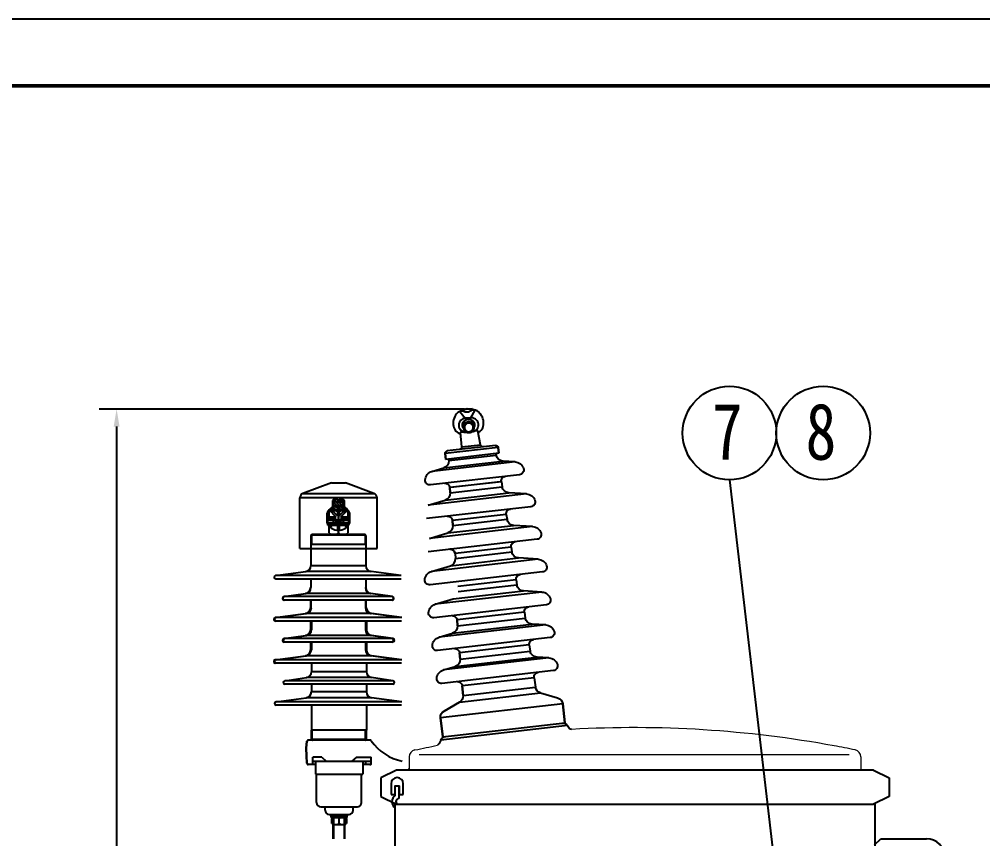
# Model space of a CAD drawing. Header units: millimetres. Extents: x 14764 to 276930, y -11609 to 135619.
# Drawn here: x 270279 to 271103, y 132683 to 133384 of the extents above; entities that cross this region are included whole.
import ezdxf

# ---------------------------------------------------------------- set-up
doc = ezdxf.new("R2010")
doc.units = ezdxf.units.MM
doc.header["$LTSCALE"] = 23.1
doc.header["$PDMODE"] = 3
doc.header["$PDSIZE"] = 1
doc.layers.get('0').update_dxf_attribs({"linetype": 'CONTINUOUS'})
doc.layers.get('Defpoints').update_dxf_attribs({"linetype": 'CONTINUOUS'})
doc.layers.add('PL', color=5, linetype='CONTINUOUS')
doc.layers.add('标注、文本', color=3, linetype='CONTINUOUS', lineweight=25)
doc.layers.add('粗实线', color=7, linetype='CONTINUOUS', lineweight=50)
doc.styles.add('DFT', font='simplex.shx', dxfattribs={"width": 0.67, "bigfont": 'dft.shx'})
doc.styles.get("Standard").update_dxf_attribs({"font": 'txt', "width": 0.8})
doc.dimstyles.new('INTE$0', dxfattribs={"dimscale": 5, "dimtxt": 4, "dimasz": 3, "dimexe": 3, "dimexo": 0, "dimgap": 1, "dimtad": 1, "dimdec": 3, "dimdsep": 46, "dimtxsty": 'DFT', "dimcen": 0, "dimclrd": 3, "dimclre": 3, "dimclrt": 6, "dimadec": 0, "dimazin": 0, "dimtfac": 1, "dimtdec": 3, "dimtix": 1, "dimtmove": 1, "dimatfit": 0, "dimfxl": 0, "dimtolj": 1, "dimtzin": 0, "dimarcsym": 0})

# ---------------------------------------------------------------- blocks, each defined once
blk = doc.blocks.new('*D252')
at = {"color": 3, "lineweight": -2, "transparency": 16777216}
for p, q in [((270659.5, 133050.32), (270347.11, 133050.32)), ((270362.11, 133035.32), (270362.11, 132027.74)), ((270600.26, 132012.74), (270347.11, 132012.74))]:
    blk.add_line(p, q, dxfattribs=at)
at = {"color": 3, "transparency": 16777216}
for points in [[(270359.61, 133035.32), (270364.61, 133035.32), (270362.11, 133050.32)], [(270359.61, 132027.74), (270364.61, 132027.74), (270362.11, 132012.74)]]:
    blk.add_solid(points, dxfattribs=at)
at = {"layer": 'Defpoints', "color": 0, "transparency": 16777216}
for p in [(270659.5, 133050.32), (270362.11, 132012.74), (270600.26, 132012.74)]:
    blk.add_point(p, dxfattribs=at)
at = {"color": 6, "transparency": 16777216, "insert": (270332.11, 132531.53), "char_height": 40, "attachment_point": 5, "rotation": 90, "style": 'DFT'}
blk.add_mtext('\\A1;1280', dxfattribs=at)

msp = doc.modelspace()

# ---------------------------------------------------------------- hatches: boundary and pattern name
at = {"ltscale": 0.5}
h = msp.add_hatch(dxfattribs=at)
h.set_pattern_fill('ANSI31', color=0, scale=0.5, style=0)
h.set_pattern_definition([(135, (206809.0992, 142082.202), (1.122532015, 1.122532015), [])])
edge = h.paths.add_edge_path()
edge.add_line((270555.9435, 132972.9043), (270556.7435, 132972.1043))
edge.add_line((270556.7435, 132972.1043), (270556.7435, 132963.8243))
edge.add_spline(control_points=[(270556.7435, 132963.8243), (270556.4743, 132963.6426), (270556.205, 132963.4609), (270555.9435, 132963.3473)], knot_values=[0, 0, 0, 0, 0.80577073, 0.80577073, 0.80577073, 0.80577073], degree=3, periodic=0)
edge.add_line((270555.9435, 132963.3473), (270555.9435, 132972.9043))
edge = h.paths.add_edge_path()
edge.add_line((270547.5435, 132972.9043), (270547.7435, 132973.1043))
edge.add_line((270547.7435, 132973.1043), (270549.2435, 132973.1043))
edge.add_line((270549.2435, 132973.1043), (270549.2435, 132970.6043))
edge.add_line((270549.2435, 132970.6043), (270554.2435, 132970.6043))
edge.add_line((270554.2435, 132970.6043), (270554.2435, 132973.1043))
edge.add_line((270554.2435, 132973.1043), (270555.7435, 132973.1043))
edge.add_line((270555.7435, 132973.1043), (270555.9435, 132972.9043))
edge.add_line((270555.9435, 132972.9043), (270555.9435, 132963.3473))
edge.add_spline(control_points=[(270555.9435, 132963.3473), (270555.6429, 132963.2167), (270555.0042, 132963.1274), (270554.1337, 132964.5095), (270553.5266, 132963.3753), (270553.1376, 132963.1211), (270553.1066, 132963.1032)], knot_values=[0.80577073, 0.80577073, 0.80577073, 0.80577073, 1.7319355, 2.84261248, 4.13342635, 4.24435995, 4.24435995, 4.24435995, 4.24435995], degree=3, periodic=0)
edge.add_line((270553.1066, 132963.1032), (270552.0964, 132963.1032))
edge.add_spline(control_points=[(270552.0964, 132963.1032), (270551.3651, 132963.3764), (270549.8284, 132964.6064), (270548.3231, 132962.9013), (270547.6309, 132963.4439), (270547.5435, 132963.5069)], knot_values=[5.35345922, 5.35345922, 5.35345922, 5.35345922, 7.61653516, 9.67877515, 9.97904513, 9.97904513, 9.97904513, 9.97904513], degree=3, periodic=0)
edge.add_spline(control_points=[(270546.7435, 132963.3949), (270546.9002, 132963.5285), (270547.1676, 132963.7565), (270547.4328, 132963.5868), (270547.5435, 132963.5069)], knot_values=[9.97904513, 9.97904513, 9.97904513, 9.97904513, 10.51765451, 10.89809679, 10.89809679, 10.89809679, 10.89809679], degree=3, periodic=0)
edge.add_line((270547.5435, 132963.5069), (270547.5435, 132972.9043))
edge = h.paths.add_edge_path()
edge.add_line((270546.7435, 132972.1043), (270547.5435, 132972.9043))
edge.add_line((270547.5435, 132972.9043), (270547.5435, 132963.5069))
edge.add_spline(control_points=[(270547.5435, 132963.5069), (270547.4328, 132963.5868), (270547.1676, 132963.7565), (270546.9002, 132963.5285), (270546.7435, 132963.3949)], knot_values=[9.97904513, 9.97904513, 9.97904513, 9.97904513, 10.35948741, 10.89809679, 10.89809679, 10.89809679, 10.89809679], degree=3, periodic=0)
edge.add_line((270546.7435, 132963.3949), (270546.7435, 132972.1043))

# ---------------------------------------------------------------- linework, layer by layer
at = {"color": 0, "ltscale": 0.5}
for p, q in [((270545.7435, 132987.1043), (270521.3542, 132978.0713)), ((270545.7435, 132987.1043), (270557.7435, 132987.1043)), ((270582.1328, 132978.0713), (270557.7435, 132987.1043)), ((270521.3542, 132978.0713), (270582.1328, 132978.0713)), ((270518.7435, 132931.1043), (270518.7435, 132974.3203)), ((270584.7435, 132974.3203), (270518.7435, 132974.3203)), ((270547.7435, 132973.1043), (270546.7435, 132972.1043)), ((270546.7435, 132972.1043), (270546.7435, 132963.1032)), ((270547.5435, 132972.9043), (270547.5435, 132963.1032)), ((270551.2435, 132973.1043), (270547.7435, 132973.1043)), ((270549.2435, 132970.6043), (270549.2435, 132973.1043)), ((270554.2435, 132970.6043), (270549.2435, 132970.6043)), ((270550.9506, 132972.7372), (270550.9506, 132970.9715)), ((270550.9935, 132967.5567), (270550.9935, 132958.8942)), ((270551.2435, 132973.1043), (270551.2435, 132970.6043)), ((270552.2435, 132970.6043), (270552.2435, 132973.1043)), ((270555.7435, 132973.1043), (270552.2435, 132973.1043)), ((270552.4935, 132967.5567), (270552.4935, 132958.8942)), ((270552.5364, 132970.9327), (270552.5364, 132972.776)), ((270554.2435, 132970.6043), (270554.2435, 132973.1043)), ((270555.7435, 132973.1043), (270556.7435, 132972.1043)), ((270555.9435, 132972.9043), (270555.9435, 132963.1032)), ((270556.7435, 132972.1043), (270556.7435, 132963.1032)), ((270584.7435, 132931.1043), (270584.7435, 132974.3203)), ((270543.5168, 132961.8908), (270543.5168, 132956.3162)), ((270549.9328, 132957.8335), (270543.8075, 132963.9589)), ((270550.9935, 132958.8942), (270544.8682, 132965.0195)), ((270557.6656, 132963.1032), (270545.8214, 132963.1032)), ((270551.7435, 132956.3162), (270551.7435, 132961.8908)), ((270551.7435, 132960.6186), (270551.7435, 132948.9245)), ((270558.6188, 132965.0195), (270552.4935, 132958.8942)), ((270559.6795, 132963.9589), (270553.5542, 132957.8335)), ((270559.9702, 132956.3162), (270559.9702, 132961.8908)), ((270549.9328, 132957.8335), (270542.2435, 132957.8335)), ((270549.9328, 132956.3335), (270542.2435, 132956.3335)), ((270542.7441, 132951.1038), (270542.7441, 132955.1038)), ((270542.7441, 132955.1038), (270560.7429, 132955.1038)), ((270542.7441, 132953.1038), (270560.7429, 132953.1038)), ((270542.7441, 132952.1038), (270560.7429, 132952.1038)), ((270542.7441, 132951.1038), (270560.7429, 132951.1038)), ((270549.9328, 132956.3335), (270543.8075, 132950.2082)), ((270550.9935, 132955.2729), (270544.8682, 132949.1475)), ((270549.4748, 132953.1038), (270551.1327, 132955.1038)), ((270550.9935, 132955.2729), (270550.9935, 132946.6103)), ((270551.2004, 132953.1038), (270552.8583, 132955.1038)), ((270558.6188, 132949.1475), (270552.4935, 132955.2729)), ((270552.4935, 132955.2729), (270552.4935, 132946.6103)), ((270561.2435, 132957.8335), (270553.5542, 132957.8335)), ((270561.2435, 132956.3335), (270553.5542, 132956.3335)), ((270559.6795, 132950.2082), (270553.5542, 132956.3335)), ((270560.7429, 132951.1038), (270560.7429, 132955.1038)), ((270574.0435, 132943.1043), (270529.4435, 132943.1043)), ((270574.0435, 132942.5043), (270529.4435, 132942.5043)), ((270543.5168, 132949.8913), (270543.5168, 132944.3168)), ((270551.7435, 132944.3168), (270551.7435, 132949.8913)), ((270559.9702, 132944.3168), (270559.9702, 132949.8913)), ((270528.2435, 132941.9043), (270528.2435, 132934.5043)), ((270528.2435, 132934.5043), (270528.2435, 132931.1043)), ((270528.8435, 132934.5043), (270528.2435, 132934.5043)), ((270528.8435, 132941.9043), (270528.8435, 132934.5043)), ((270574.6435, 132934.5043), (270528.8435, 132934.5043)), ((270574.6435, 132941.9043), (270574.6435, 132934.5043)), ((270575.2435, 132934.5043), (270574.6435, 132934.5043)), ((270575.2435, 132941.9043), (270575.2435, 132934.5043)), ((270575.2435, 132934.5043), (270575.2435, 132931.1043)), ((270518.7435, 132931.1043), (270584.7435, 132931.1043)), ((270528.2435, 132931.1043), (270528.2435, 132916.2642)), ((270575.2435, 132931.1043), (270575.2435, 132916.2944)), ((270498.0449, 132907.8844), (270523.9054, 132911.3384)), ((270579.5816, 132911.3384), (270523.9054, 132911.3384)), ((270575.2436, 132916.2642), (270528.2435, 132916.2642)), ((270605.4421, 132907.8844), (270579.5816, 132911.3384)), ((270605.4421, 132907.8844), (270498.0449, 132907.8844)), ((270605.322, 132904.8997), (270498.165, 132904.8997)), ((270528.2435, 132904.8997), (270528.2435, 132897.5515)), ((270575.2435, 132904.8997), (270575.2435, 132897.5515)), ((270505.1568, 132889.8862), (270523.6045, 132892.605)), ((270505.1568, 132889.8862), (270523.6045, 132892.605)), ((270597.5942, 132889.8862), (270505.1568, 132889.8862)), ((270597.5942, 132889.8862), (270505.1568, 132889.8862)), ((270597.454, 132886.9043), (270505.297, 132886.9043)), ((270597.454, 132886.9043), (270505.297, 132886.9043)), ((270505.5248, 132889.8862), (270523.9725, 132892.605)), ((270597.9622, 132889.8862), (270505.5248, 132889.8862)), ((270597.822, 132886.9043), (270505.665, 132886.9043)), ((270579.1465, 132892.605), (270523.6045, 132892.605)), ((270579.1465, 132892.605), (270523.6045, 132892.605)), ((270579.5145, 132892.605), (270523.9725, 132892.605)), ((270527.8755, 132886.9043), (270527.8755, 132880.2642)), ((270527.8755, 132886.9043), (270527.8755, 132880.2642)), ((270527.8755, 132886.9043), (270527.8755, 132880.2642)), ((270527.8755, 132886.9043), (270527.8755, 132880.2642)), ((270528.2435, 132886.9043), (270528.2435, 132880.2642)), ((270574.8755, 132886.9043), (270574.8755, 132880.2642)), ((270574.8755, 132886.9043), (270574.8755, 132880.2642)), ((270574.8755, 132886.9043), (270574.8755, 132880.2642)), ((270574.8755, 132886.9043), (270574.8755, 132880.2642)), ((270575.2435, 132886.9043), (270575.2435, 132880.2642)), ((270597.5942, 132889.8862), (270579.1465, 132892.605)), ((270597.5942, 132889.8862), (270579.1465, 132892.605)), ((270597.9622, 132889.8862), (270579.5145, 132892.605)), ((270497.6769, 132871.8844), (270523.5374, 132875.3384)), ((270605.0741, 132871.8844), (270497.6769, 132871.8844)), ((270604.954, 132868.8997), (270497.797, 132868.8997)), ((270498.0449, 132871.8844), (270523.9054, 132875.3384)), ((270605.4421, 132871.8844), (270498.0449, 132871.8844)), ((270605.322, 132868.8997), (270498.165, 132868.8997)), ((270498.4129, 132871.8844), (270524.2734, 132875.3384)), ((270605.8101, 132871.8844), (270498.4129, 132871.8844)), ((270605.69, 132868.8997), (270498.533, 132868.8997)), ((270579.2136, 132875.3384), (270523.5374, 132875.3384)), ((270579.5816, 132875.3384), (270523.9054, 132875.3384)), ((270579.9496, 132875.3384), (270524.2734, 132875.3384)), ((270527.8755, 132868.8997), (270527.8755, 132861.5515)), ((270528.6115, 132868.8997), (270528.6115, 132861.5515)), ((270574.8755, 132868.8997), (270574.8755, 132861.5515)), ((270575.6115, 132868.8997), (270575.6115, 132861.5515)), ((270605.0741, 132871.8844), (270579.2136, 132875.3384)), ((270605.4421, 132871.8844), (270579.5816, 132875.3384)), ((270605.8101, 132871.8844), (270579.9496, 132875.3384)), ((270505.1568, 132853.8862), (270523.6045, 132856.605)), ((270597.5942, 132853.8862), (270505.1568, 132853.8862)), ((270505.8928, 132853.8862), (270524.3405, 132856.605)), ((270598.3302, 132853.8862), (270505.8928, 132853.8862)), ((270579.1465, 132856.605), (270523.6045, 132856.605)), ((270579.8825, 132856.605), (270524.3405, 132856.605)), ((270597.5942, 132853.8862), (270579.1465, 132856.605)), ((270598.3302, 132853.8862), (270579.8825, 132856.605)), ((270597.454, 132850.9043), (270505.297, 132850.9043)), ((270598.19, 132850.9043), (270506.033, 132850.9043)), ((270527.8755, 132850.9043), (270527.8755, 132844.2642)), ((270527.8755, 132850.9043), (270527.8755, 132844.2642)), ((270528.6115, 132850.9043), (270528.6115, 132844.2642)), ((270528.6115, 132850.9043), (270528.6115, 132844.2642)), ((270574.8755, 132850.9043), (270574.8755, 132844.2642)), ((270574.8755, 132850.9043), (270574.8755, 132844.2642)), ((270575.6115, 132850.9043), (270575.6115, 132844.2642)), ((270575.6115, 132850.9043), (270575.6115, 132844.2642)), ((270497.6769, 132835.8844), (270523.5374, 132839.3384)), ((270605.0741, 132835.8844), (270497.6769, 132835.8844)), ((270498.4129, 132835.8844), (270524.2734, 132839.3384)), ((270605.8101, 132835.8844), (270498.4129, 132835.8844)), ((270579.2136, 132839.3384), (270523.5374, 132839.3384)), ((270579.9496, 132839.3384), (270524.2734, 132839.3384)), ((270605.0741, 132835.8844), (270579.2136, 132839.3384)), ((270605.8101, 132835.8844), (270579.9496, 132839.3384)), ((270604.954, 132832.8997), (270497.797, 132832.8997)), ((270605.69, 132832.8997), (270498.533, 132832.8997)), ((270528.6115, 132832.8997), (270528.6115, 132825.5515)), ((270575.6115, 132832.8997), (270575.6115, 132825.5515)), ((270505.8928, 132817.8862), (270524.3405, 132820.605)), ((270579.8825, 132820.605), (270524.3405, 132820.605)), ((270575.6115, 132825.5515), (270528.6115, 132825.5515)), ((270598.3302, 132817.8862), (270579.8825, 132820.605)), ((270598.3302, 132817.8862), (270505.8928, 132817.8862)), ((270598.19, 132814.9043), (270506.033, 132814.9043)), ((270528.6115, 132814.9043), (270528.6115, 132808.2642)), ((270528.6115, 132814.9043), (270528.6115, 132808.2642)), ((270575.6115, 132814.9043), (270575.6115, 132808.2642)), ((270575.6115, 132814.9043), (270575.6115, 132808.2642)), ((270498.4129, 132799.8844), (270524.2734, 132803.3384)), ((270579.9496, 132803.3384), (270524.2734, 132803.3384)), ((270575.6115, 132808.2642), (270528.6115, 132808.2642)), ((270605.8101, 132799.8844), (270579.9496, 132803.3384)), ((270605.8101, 132799.8844), (270498.4129, 132799.8844)), ((270605.69, 132796.8997), (270498.533, 132796.8997)), ((270528.6115, 132796.8997), (270528.6115, 132775.7062)), ((270575.6115, 132796.8997), (270575.6115, 132775.7062)), ((270529.2115, 132775.7062), (270528.6115, 132775.7062)), ((270528.6115, 132768.3062), (270528.6115, 132775.7062)), ((270529.2115, 132775.7062), (270528.6115, 132775.7062)), ((270528.6115, 132768.3062), (270528.6115, 132775.7062)), ((270529.4053, 132775.7062), (270528.8053, 132775.7062)), ((270528.8053, 132768.3062), (270528.8053, 132775.7062)), ((270529.2115, 132768.3062), (270529.2115, 132775.7062)), ((270575.0115, 132775.7062), (270529.2115, 132775.7062)), ((270529.2115, 132768.3062), (270529.2115, 132775.7062)), ((270575.0115, 132775.7062), (270529.2115, 132775.7062)), ((270529.4053, 132768.3062), (270529.4053, 132775.7062)), ((270575.2053, 132775.7062), (270529.4053, 132775.7062)), ((270575.6115, 132775.7062), (270575.0115, 132775.7062)), ((270575.0115, 132768.3062), (270575.0115, 132775.7062)), ((270575.6115, 132775.7062), (270575.0115, 132775.7062)), ((270575.0115, 132768.3062), (270575.0115, 132775.7062)), ((270575.8053, 132775.7062), (270575.2053, 132775.7062)), ((270575.2053, 132768.3062), (270575.2053, 132775.7062)), ((270575.6115, 132768.3062), (270575.6115, 132775.7062)), ((270575.6115, 132768.3062), (270575.6115, 132775.7062)), ((270575.8053, 132768.3062), (270575.8053, 132775.7062)), ((270524.1115, 132760.1062), (270524.8416, 132766.225)), ((270524.3053, 132760.1062), (270525.0354, 132766.225)), ((270578.7762, 132767.1062), (270525.8345, 132767.1062)), ((270578.97, 132767.1062), (270526.0283, 132767.1062)), ((270574.4115, 132767.7062), (270529.8115, 132767.7062)), ((270574.4115, 132767.1062), (270529.8115, 132767.1062)), ((270574.4115, 132767.1062), (270529.8115, 132767.1062)), ((270574.6053, 132767.7062), (270530.0053, 132767.7062)), ((270574.6053, 132767.1062), (270530.0053, 132767.1062)), ((270574.6053, 132767.1062), (270530.0053, 132767.1062)), ((270546.8615, 132767.7062), (270546.8615, 132767.1062)), ((270547.0553, 132767.7062), (270547.0553, 132767.1062)), ((270557.3615, 132767.1062), (270557.3615, 132767.7062)), ((270557.5553, 132767.1062), (270557.5553, 132767.7062)), ((270524.8524, 132747.2698), (270524.1115, 132760.1062)), ((270525.0035, 132747.0529), (270524.3053, 132760.1062)), ((270532.0553, 132746.1062), (270526.002, 132746.1062)), ((270537.5553, 132752.6062), (270529.8053, 132752.6062)), ((270529.8053, 132746.1062), (270529.8053, 132752.6062)), ((270529.8053, 132749.1062), (270579.6072, 132749.1062)), ((270532.0553, 132749.1062), (270532.0553, 132738.1062)), ((270537.5553, 132752.6062), (270541.3053, 132749.1062)), ((270567.0553, 132752.6062), (270563.3053, 132749.1062)), ((270567.0553, 132752.6062), (270579.6072, 132752.6062)), ((270572.5553, 132749.1062), (270572.5553, 132738.1062)), ((270579.6072, 132746.1062), (270572.5553, 132746.1062)), ((270574.8053, 132749.1062), (270574.8053, 132746.1062)), ((270579.6072, 132746.1062), (270579.6072, 132752.6062)), ((270532.0553, 132738.1062), (270572.5553, 132738.1062)), ((270533.0553, 132713.6062), (270533.0553, 132738.1062)), ((270571.5553, 132713.6062), (270571.5553, 132738.1062)), ((270601.2534, 132741.3815), (270587.8884, 132734.699)), ((271009.1087, 132741.3815), (270601.2534, 132741.3815)), ((271009.1087, 132741.3815), (271022.4737, 132734.699)), ((270587.8884, 132734.699), (270587.8884, 132718.8572)), ((270596.803, 132729.8438), (270596.803, 132720.5126)), ((270600.259, 132719.6698), (270600.259, 132728.151)), ((270600.259, 132720.5126), (270600.259, 132728.1158)), ((270600.259, 132728.1158), (270603.715, 132728.1158)), ((270600.259, 132728.1158), (270603.715, 132728.1158)), ((270603.715, 132717.2463), (270603.715, 132728.151)), ((270603.715, 132728.1158), (270603.715, 132720.5126)), ((270607.171, 132720.5126), (270607.171, 132729.8438)), ((271022.4737, 132734.699), (271022.4737, 132718.8572)), ((270596.803, 132720.5126), (270600.259, 132720.5126)), ((270603.715, 132720.5126), (270607.171, 132720.5126)), ((270587.8884, 132718.8572), (270601.2534, 132712.1747)), ((270601.2534, 132712.1747), (271009.1087, 132712.1747)), ((271022.4737, 132718.8572), (271009.1087, 132712.1747)), ((270536.5553, 132710.1062), (270568.0553, 132710.1062)), ((270540.3053, 132707.1062), (270540.3053, 132710.1062)), ((270543.8053, 132703.6062), (270560.8053, 132703.6062)), ((270544.7053, 132702.8462), (270544.7053, 132703.6062)), ((270544.7053, 132703.6062), (270559.9053, 132703.6062)), ((270547.3053, 132682.7416), (270547.3053, 132703.6062)), ((270547.8053, 132682.7416), (270547.8053, 132703.6062)), ((270556.8053, 132682.7416), (270556.8053, 132703.6062)), ((270557.3053, 132682.7416), (270557.3053, 132703.6062)), ((270559.9053, 132702.8462), (270559.9053, 132703.6062)), ((270564.3053, 132707.1062), (270564.3053, 132710.1062)), ((270544.7053, 132702.8462), (270559.9053, 132702.8462)), ((270545.4653, 132702.0862), (270545.4653, 132702.8462)), ((270545.4653, 132700.9462), (270545.4653, 132702.0862)), ((270545.4653, 132702.0862), (270559.1453, 132702.0862)), ((270545.4653, 132700.9462), (270559.1453, 132700.9462)), ((270546.0526, 132695.7877), (270546.0526, 132700.0247)), ((270552.0629, 132700.9462), (270550.694, 132702.0862)), ((270553.2626, 132700.9462), (270551.7741, 132702.0862)), ((270552.3053, 132695.7877), (270552.3053, 132700.0247)), ((270558.558, 132700.0247), (270558.558, 132695.7877)), ((270559.1453, 132700.9462), (270559.1453, 132702.0862)), ((270547.8042, 132694.8662), (270556.8064, 132694.8662)), ((271010.1108, 132677.5369), (271015.3597, 132682.788)), ((271015.3597, 132682.788), (271054.3597, 132682.7967))]:
    msp.add_line(p, q, dxfattribs=at)
at = {"color": 1}
msp.add_line((270886.0441, 132989.7107), (270932.7172, 132591.331), dxfattribs=at)
at = {"color": 0, "lineweight": 20}
for p, q in [((270612.259, 132752.8554), (270612.259, 132742.7416)), ((270620.7755, 132754.8324), (270988.3416, 132754.8324)), ((270998.259, 132752.8554), (270998.259, 132742.7416))]:
    msp.add_line(p, q, dxfattribs=at)
at = {"color": 0, "ltscale": 0.5}
for points in [[(270542.2435, 132952.6322), (270542.2435, 132961.5765)], [(270561.2435, 132961.5765), (270561.2435, 132952.6322)], [(271010.259, 132712.7499), (271010.259, 132012.7416), (270600.259, 132012.7416), (270600.259, 132712.6719)]]:
    msp.add_lwpolyline(points, dxfattribs=at)
at = {"color": 0}
msp.add_lwpolyline([(270600.259, 132682.7416), (270600.259, 132712.6719)], dxfattribs=at)
at = {"color": 1}
for centre in [(270886.0441, 133029.7512), (270966.125, 133029.7512)]:
    msp.add_circle(centre, 40.0405, dxfattribs=at)
at = {"color": 0, "ltscale": 0.5}
for centre, radius, start, end in [((270522.7435, 132974.3203), 4, 110.3231368, 180), ((270580.7435, 132974.3203), 4, 0, 69.6768632), ((270551.7435, 132957.1043), 10.5, 25.2087653, 154.7912347), ((270545.9865, 132959.993), 3.1146, 93.0377429, 142.4596508), ((270549.2739, 132959.993), 3.1146, 37.5403492, 86.9622571), ((270554.2131, 132959.993), 3.1146, 93.0377429, 142.4596508), ((270557.5005, 132959.993), 3.1146, 37.5403492, 86.9622571), ((270551.7435, 132957.1043), 10.5, 205.2087653, 334.7912347), ((270545.9865, 132958.214), 3.1146, 217.5403492, 266.9622571), ((270545.9865, 132947.9936), 3.1146, 93.0377429, 142.4596508), ((270549.2739, 132958.214), 3.1146, 273.0377429, 322.4596508), ((270549.2739, 132947.9936), 3.1146, 37.5403492, 86.9622571), ((270554.2131, 132958.214), 3.1146, 217.5403492, 266.9622571), ((270554.2131, 132947.9936), 3.1146, 93.0377429, 142.4596508), ((270557.5005, 132958.214), 3.1146, 273.0377429, 322.4596508), ((270557.5005, 132947.9936), 3.1146, 37.5403492, 86.9622571), ((270529.4435, 132941.9043), 1.2, 90, 180), ((270529.4435, 132941.9043), 0.6, 90, 180), ((270545.9865, 132946.2146), 3.1146, 217.5403492, 266.9622571), ((270549.2739, 132946.2146), 3.1146, 273.0377429, 322.4596508), ((270554.2131, 132946.2146), 3.1146, 217.5403492, 266.9622571), ((270557.5005, 132946.2146), 3.1146, 273.0377429, 322.4596508), ((270574.0435, 132941.9043), 0.6, 0, 89.9253979), ((270574.0435, 132941.9043), 1.2, 0, 89.9253979), ((270523.2435, 132916.2944), 5, 277.6074695, 0), ((270580.2435, 132916.2944), 5, 180, 262.3925305), ((270498.2435, 132906.3976), 1.5, 97.6074695, 272), ((270522.8755, 132897.5515), 5, 278.383672, 0), ((270523.2435, 132897.5515), 5, 278.383672, 0), ((270579.8755, 132897.5515), 5, 180, 261.616328), ((270580.2435, 132897.5515), 5, 180, 261.616328), ((270505.3755, 132888.4023), 1.5, 98.383672, 267), ((270505.3755, 132888.4023), 1.5, 98.383672, 267), ((270505.7435, 132888.4023), 1.5, 98.383672, 273), ((270597.3755, 132888.4023), 1.5, 273, 81.616328), ((270597.3755, 132888.4023), 1.5, 273, 81.616328), ((270597.7435, 132888.4023), 1.5, 267, 81.616328), ((270522.8755, 132880.2944), 5, 277.6074695, 0), ((270523.2435, 132880.2944), 5, 277.6074695, 0), ((270523.6115, 132880.2944), 5, 277.6074695, 0), ((270579.8755, 132880.2944), 5, 180, 262.3925305), ((270580.2435, 132880.2944), 5, 180, 262.3925305), ((270580.6115, 132880.2944), 5, 180, 262.3925305), ((270497.8755, 132870.3976), 1.5, 97.6074695, 267), ((270498.2435, 132870.3976), 1.5, 97.6074695, 267), ((270498.6115, 132870.3976), 1.5, 97.6074695, 267), ((270522.8755, 132861.5515), 5, 278.383672, 0), ((270523.6115, 132861.5515), 5, 278.383672, 0), ((270579.8755, 132861.5515), 5, 180, 261.616328), ((270580.6115, 132861.5515), 5, 180, 261.616328), ((270505.3755, 132852.4023), 1.5, 98.383672, 267), ((270506.1115, 132852.4023), 1.5, 98.383672, 267), ((270597.3755, 132852.4023), 1.5, 273, 81.616328), ((270598.1115, 132852.4023), 1.5, 273, 81.616328), ((270522.8755, 132844.2944), 5, 277.6074695, 0), ((270523.6115, 132844.2944), 5, 277.6074695, 0), ((270579.8755, 132844.2944), 5, 180, 262.3925305), ((270580.6115, 132844.2944), 5, 180, 262.3925305), ((270497.8755, 132834.3976), 1.5, 97.6074695, 267), ((270498.6115, 132834.3976), 1.5, 97.6074695, 267), ((270523.6115, 132825.5515), 5, 278.383672, 0), ((270580.6115, 132825.5515), 5, 180, 261.616328), ((270506.1115, 132816.4023), 1.5, 98.383672, 267), ((270598.1115, 132816.4023), 1.5, 273, 81.616328), ((270523.6115, 132808.2944), 5, 277.6074695, 0), ((270580.6115, 132808.2944), 5, 180, 262.3925305), ((270498.6115, 132798.3976), 1.5, 97.6074695, 267), ((270525.8345, 132766.1062), 1, 90, 173.1782467), ((270526.0283, 132766.1062), 1, 90, 173.1782467), ((270529.8115, 132768.3062), 1.2, 180, 270), ((270530.0053, 132768.3062), 1.2, 180, 270), ((270529.8115, 132768.3062), 0.6, 180, 270), ((270530.0053, 132768.3062), 0.6, 180, 270), ((270574.4115, 132768.3062), 0.6, 270.0746021, 0), ((270574.4115, 132768.3062), 1.2, 270.0746021, 0), ((270574.6053, 132768.3062), 0.6, 270.0746021, 0), ((270574.6053, 132768.3062), 1.2, 270.0746021, 0), ((270578.9704, 132766.1062), 1, 30.0203063, 90.0262529), ((270614.1811, 132789.9704), 41.5384, 214.2264234, 259.1408045), ((270526.002, 132747.1062), 1, 183.0577517, 270), ((270578.6086, 132747.1062), 1, 270, 356.9422483), ((270601.987, 132729.8438), 5.184, 0, 180), ((270536.5553, 132713.6062), 3.5, 180, 270), ((270568.0553, 132713.6062), 3.5, 270, 0), ((270603.715, 132714.4023), 6.3, 123.2690621, 236.7309379), ((270603.715, 132714.4023), 2.844, 90, 231.5613853), ((270543.8053, 132707.1062), 3.5, 180, 270), ((270560.8053, 132707.1062), 3.5, 270, 0), ((270547.9297, 132698.5823), 2.3673, 93.0377429, 142.4596508), ((270547.9297, 132697.2302), 2.3673, 217.5403492, 266.9622571), ((270550.4283, 132698.5823), 2.3673, 37.5403492, 86.9622571), ((270550.4283, 132697.2302), 2.3673, 273.0377429, 322.4596508), ((270554.1824, 132698.5823), 2.3673, 93.0377429, 142.4596508), ((270554.1824, 132697.2302), 2.3673, 217.5403492, 266.9622571), ((270556.681, 132698.5823), 2.3673, 37.5403492, 86.9622571), ((270556.681, 132697.2302), 2.3673, 273.0377429, 322.4596508), ((271054.3632, 132667.0467), 15.75, 0.0127698, 90.0127698)]:
    msp.add_arc(centre, radius, start, end, dxfattribs=at)
at = {"color": 0, "lineweight": 20}
for centre, radius, start, end in [((270804.2292, 131828.1335), 949.6562, 79.6159879, 93.2077561), ((270561.4608, 133061.7044), 308.0294, 280.3987277, 284.0738477), ((270805.259, 131836.5166), 941.225, 78.4658547, 79.585669), ((270618.259, 132752.8554), 6, 101.5341453, 180), ((270992.259, 132752.8554), 6, 0, 78.4658547), ((270609.259, 132742.7416), 3, 333.0394491, 0), ((271001.259, 132742.7416), 3, 180, 206.9605509)]:
    msp.add_arc(centre, radius, start, end, dxfattribs=at)
at = {"color": 0}
msp.add_arc((270609.259, 132742.7416), 3, 333.0394491, 0, dxfattribs=at)
at = {"color": 0, "ltscale": 0.5}
msp.add_open_spline([(270556.7435, 132963.8243), (270556.1648, 132963.4337), (270555.215, 132962.7927), (270554.1337, 132964.5095), (270552.7118, 132961.8529), (270550.2255, 132965.0561), (270548.1993, 132962.7611), (270547.255, 132963.8309), (270546.9002, 132963.5285), (270546.7435, 132963.3949)], degree=3, knots=[0, 0, 0, 0, 1.7319355, 2.84261248, 4.13342635, 7.61653516, 9.67877515, 10.35948741, 10.89809679, 10.89809679, 10.89809679, 10.89809679], dxfattribs=at)
at = {"layer": 'PL', "color": 7, "ltscale": 0.5}
for p, q in [((270657.2795, 133049.7518), (270657.0319, 133048.5602)), ((270657.2795, 133049.7518), (270661.7153, 133050.8785)), ((270658.6758, 133049.6623), (270657.2795, 133049.7518)), ((270658.6758, 133049.6623), (270658.8775, 133048.3557)), ((270661.7153, 133050.8785), (270666.332, 133050.5625)), ((270668.3334, 133049.4392), (270664.7791, 133042.8179)), ((270666.332, 133050.5625), (270664.9214, 133050.216)), ((270664.9214, 133050.216), (270664.9528, 133048.8943)), ((270666.332, 133050.5625), (270666.7762, 133049.4248)), ((270655.4537, 133048.2973), (270660.1174, 133042.4046)), ((270658.7491, 133048.3941), (270659.9867, 133048.0238)), ((270664.7791, 133042.8179), (270660.1174, 133042.4046)), ((270663.9192, 133048.3725), (270665.0724, 133048.9547)), ((270657.8424, 133036.759), (270658.0612, 133036.1374)), ((270658.0612, 133036.1374), (270657.8709, 133036.1474)), ((270658.0612, 133036.1374), (270658.37, 133035.6172)), ((270658.1921, 133037.6235), (270658.4858, 133034.3112)), ((270658.5231, 133034.1025), (270658.4642, 133034.19)), ((270658.7113, 133037.067), (270658.9661, 133034.1929)), ((270667.1024, 133037.8109), (270667.3572, 133034.9368)), ((270667.5155, 133038.4501), (270667.8092, 133035.1378)), ((270667.6934, 133036.4439), (270667.9059, 133037.0102)), ((270667.8519, 133035.023), (270667.8091, 133034.9259)), ((270668.0582, 133035.8389), (270667.8519, 133035.023)), ((270667.9059, 133037.0102), (270668.0119, 133037.6607)), ((270667.9059, 133037.0102), (270668.0914, 133037.0535)), ((270657.1158, 133017.9668), (270656.0306, 133030.2075)), ((270661.0697, 133030.4288), (270661.1761, 133030.4632)), ((270661.3876, 133030.4625), (270661.0697, 133030.4288)), ((270661.1761, 133030.4632), (270661.3438, 133030.4781)), ((270665.9486, 133030.8613), (270665.6297, 133030.8386)), ((270665.6701, 133030.8617), (270665.8378, 133030.8765)), ((270665.9486, 133030.8613), (270665.8378, 133030.8765)), ((270673.1802, 133019.8133), (270670.9481, 133031.5298)), ((270688.2003, 133017.4705), (270643.019, 133012.2773)), ((270688.2003, 133017.4705), (270643.019, 133012.2773)), ((270685.9614, 133019.2478), (270644.7962, 133014.5161)), ((270685.9614, 133019.2478), (270644.7962, 133014.5161)), ((270657.1158, 133017.9668), (270673.1802, 133019.8133)), ((270657.1158, 133017.9668), (270673.1802, 133019.8133)), ((270688.2003, 133017.4705), (270688.7773, 133012.4504)), ((270688.7773, 133012.4504), (270688.2003, 133017.4705)), ((270688.2003, 133017.4705), (270688.7773, 133012.4504)), ((270688.7773, 133012.4504), (270688.2003, 133017.4705)), ((270643.019, 133012.2773), (270643.596, 133007.2571)), ((270643.596, 133007.2571), (270643.019, 133012.2773)), ((270643.019, 133012.2773), (270643.596, 133007.2571)), ((270643.596, 133007.2571), (270643.019, 133012.2773)), ((270688.7773, 133012.4504), (270643.596, 133007.2571)), ((270688.7773, 133012.4504), (270643.596, 133007.2571)), ((270646.0417, 133006.1859), (270686.6384, 133010.8522)), ((270646.0417, 133006.1859), (270686.6384, 133010.8522)), ((270686.4393, 133012.1817), (270686.6384, 133010.8522)), ((270686.6384, 133010.8522), (270686.4393, 133012.1817)), ((270686.4393, 133012.1817), (270686.6384, 133010.8522)), ((270686.6384, 133010.8522), (270686.4393, 133012.1817)), ((270702.738, 133005.068), (270631.6744, 132996.8997)), ((270641.7254, 132999.8878), (270692.2712, 133005.6977)), ((270645.934, 133007.5259), (270646.0417, 133006.1859)), ((270646.0417, 133006.1859), (270645.934, 133007.5259)), ((270645.934, 133007.5259), (270646.0417, 133006.1859)), ((270646.0417, 133006.1859), (270645.934, 133007.5259)), ((270702.738, 133005.068), (270692.2712, 133005.6977)), ((270702.738, 133005.068), (270692.2712, 133005.6977)), ((270706.5836, 132994.1512), (270630.406, 132985.3951)), ((270631.6744, 132996.8997), (270641.7254, 132999.8878)), ((270691.0187, 132988.1536), (270646.9258, 132983.0854)), ((270647.2805, 132978.6708), (270691.6748, 132983.7736)), ((270690.0553, 132988.0429), (270647.8891, 132983.1962)), ((270691.0187, 132988.1536), (270691.6748, 132983.7736)), ((270712.4955, 132977.7053), (270628.3796, 132968.0367)), ((270642.9642, 132972.3727), (270697.3075, 132978.6191)), ((270646.9258, 132983.0854), (270647.2805, 132978.6708)), ((270647.2805, 132978.6708), (270646.9258, 132983.0854)), ((270712.4955, 132977.7053), (270697.3075, 132978.6191)), ((270628.3796, 132968.0367), (270642.9642, 132972.3727)), ((270716.3412, 132966.7885), (270627.1111, 132956.5322)), ((270695.2134, 132960.1515), (270649.1938, 132954.8619)), ((270695.2134, 132960.1515), (270695.8419, 132955.9561)), ((270645.2172, 132944.3352), (270701.4746, 132950.8016)), ((270649.1938, 132954.8619), (270649.5336, 132950.6333)), ((270649.5336, 132950.6333), (270649.1938, 132954.8619)), ((270649.5336, 132950.6333), (270695.8419, 132955.9561)), ((270717.735, 132949.8233), (270701.4746, 132950.8016)), ((270717.735, 132949.8233), (270629.6029, 132939.6931)), ((270629.6029, 132939.6931), (270645.2172, 132944.3352)), ((270721.5806, 132938.9065), (270628.3345, 132928.1885)), ((270699.4081, 132932.1494), (270651.4618, 132926.6383)), ((270651.4618, 132926.6383), (270651.7938, 132922.5064)), ((270651.7938, 132922.5064), (270700.0223, 132928.0499)), ((270699.4081, 132932.1494), (270700.0223, 132928.0499)), ((270722.4724, 132921.8836), (270631.3283, 132911.4072)), ((270647.4775, 132916.2083), (270705.655, 132922.8954)), ((270722.4724, 132921.8836), (270705.655, 132922.8954)), ((270726.318, 132910.9668), (270630.0598, 132899.9026)), ((270631.3283, 132911.4072), (270647.4775, 132916.2083)), ((270703.6029, 132904.1473), (270653.7298, 132898.4148)), ((270703.6029, 132904.1473), (270704.2425, 132899.8776)), ((270725.7038, 132893.7708), (270634.5596, 132883.2944)), ((270649.7593, 132887.8131), (270709.8753, 132894.7231)), ((270654.0756, 132894.1113), (270704.2425, 132899.8776)), ((270725.7038, 132893.7708), (270709.8753, 132894.7231)), ((270634.5596, 132883.2944), (270649.7593, 132887.8131)), ((270729.5494, 132882.854), (270633.2912, 132871.7898)), ((270710.6877, 132876.4775), (270653.1077, 132869.859)), ((270710.6877, 132876.4775), (270711.4293, 132871.5268)), ((270653.1077, 132869.859), (270653.5087, 132864.8692)), ((270653.5087, 132864.8692), (270653.1077, 132869.859)), ((270653.5087, 132864.8692), (270711.4293, 132871.5268)), ((270728.9351, 132865.6579), (270637.791, 132855.1815)), ((270649.1923, 132858.5711), (270717.0621, 132866.3723)), ((270728.9351, 132865.6579), (270717.0621, 132866.3723)), ((270732.7808, 132854.7412), (270636.5225, 132843.677)), ((270732.7709, 132854.7401), (270636.5325, 132843.6781)), ((270637.791, 132855.1815), (270649.1923, 132858.5711)), ((270714.8825, 132848.4754), (270655.3757, 132841.6355)), ((270714.8825, 132848.4754), (270715.6629, 132843.2658)), ((270731.6645, 132837.4874), (270641.5244, 132827.1264)), ((270651.4813, 132830.0866), (270721.2956, 132838.1113)), ((270655.3757, 132841.6355), (270655.7977, 132836.3847)), ((270655.7977, 132836.3847), (270655.3757, 132841.6355)), ((270655.7977, 132836.3847), (270715.6629, 132843.2658)), ((270731.6645, 132837.4874), (270721.2956, 132838.1113)), ((270641.5244, 132827.1264), (270651.4813, 132830.0866)), ((270735.5101, 132826.5707), (270640.2559, 132815.6219)), ((270719.0772, 132820.4733), (270657.6437, 132813.4119)), ((270719.0772, 132820.4733), (270720.2839, 132812.418)), ((270657.6437, 132813.4119), (270658.2962, 132805.2929)), ((270658.2962, 132805.2929), (270657.6437, 132813.4119)), ((270658.2962, 132805.2929), (270720.2839, 132812.418)), ((270655.2613, 132799.5429), (270724.5443, 132807.5065)), ((270724.5443, 132807.5065), (270739.1467, 132803.1418)), ((270743.4343, 132798.0243), (270639.0153, 132786.0221)), ((270642.03, 132791.9789), (270655.2613, 132799.5429)), ((270655.2613, 132799.5429), (270642.03, 132791.9789)), ((270743.4343, 132798.0243), (270745.2858, 132781.9161)), ((270745.2858, 132781.9161), (270743.4343, 132798.0243)), ((270639.0153, 132786.0221), (270640.8668, 132769.9138)), ((270640.8668, 132769.9138), (270639.0153, 132786.0221)), ((270747.5256, 132779.6303), (270639.2041, 132767.1795)), ((270640.8668, 132769.9138), (270745.2858, 132781.9161)), ((270747.5256, 132779.6303), (270749.3886, 132777.1177)), ((270639.2041, 132767.1795), (270637.9597, 132764.3098))]:
    msp.add_line(p, q, dxfattribs=at)
for points in [[(270664.9214, 133050.216), (270664.3394, 133050.2559), (270663.6709, 133050.2683), (270662.9387, 133050.2525), (270662.1685, 133050.2093), (270661.387, 133050.14), (270660.6212, 133050.0471), (270659.8977, 133049.9338), (270659.2417, 133049.804), (270658.6758, 133049.6623)], [(270668.3334, 133049.4392), (270667.7782, 133049.4794), (270667.1954, 133049.4686), (270666.6094, 133049.4073), (270666.0444, 133049.2983), (270665.5242, 133049.1454), (270665.0724, 133048.9547)], [(270669.0076, 133049.2719), (270668.7942, 133049.345), (270668.5684, 133049.4009), (270668.3334, 133049.4392)], [(270654.8194, 133048.0141), (270653.7063, 133047.1974), (270652.7067, 133046.2016), (270651.8419, 133045.0636), (270651.125, 133043.8203), (270650.5622, 133042.5061), (270650.1547, 133041.1506), (270649.9008, 133039.7787), (270649.7975, 133038.4112), (270649.8422, 133037.0656), (270650.0327, 133035.7582), (270650.3683, 133034.5056), (270650.8484, 133033.3259), (270651.4723, 133032.2405), (270652.2373, 133031.274), (270653.1371, 133030.4541), (270654.1599, 133029.8103), (270655.2867, 133029.3714), (270656.1175, 133029.2265)], [(270660.1174, 133042.4046), (270659.0731, 133042.2206), (270658.0766, 133041.8608), (270657.1582, 133041.3361), (270656.3458, 133040.6624), (270655.6641, 133039.8603), (270655.1338, 133038.954), (270654.7709, 133037.9712), (270654.5867, 133036.9416), (270654.5865, 133035.8967), (270654.7705, 133034.868), (270655.133, 133033.887), (270655.6631, 133032.9833), (270656.3446, 133032.1845), (270657.1568, 133031.5148), (270658.075, 133030.9945), (270659.0714, 133030.6396), (270660.1157, 133030.4607), (270661.1761, 133030.4632)], [(270654.8194, 133048.0141), (270655.0167, 133048.1236), (270655.2291, 133048.2183), (270655.4537, 133048.2973)], [(270658.7491, 133048.3941), (270658.2707, 133048.5023), (270657.7316, 133048.5613), (270657.1561, 133048.5693), (270656.5683, 133048.5264), (270655.9929, 133048.4346), (270655.4537, 133048.2973)], [(270662.5404, 133041.5725), (270661.7324, 133041.4215), (270660.9562, 133041.1121), (270660.2569, 133040.6578), (270659.6622, 133040.0765), (270659.1955, 133039.3911), (270658.8752, 133038.6287), (270658.714, 133037.8193), (270658.7199, 133036.9805)], [(270658.9151, 133039.7452), (270659.3846, 133040.2636), (270659.9197, 133040.7131), (270660.5122, 133041.0871), (270661.1524, 133041.3787), (270661.8307, 133041.5826), (270662.5322, 133041.6929), (270663.2419, 133041.707), (270663.9448, 133041.6252), (270664.6253, 133041.4504), (270665.2733, 133041.1865), (270665.8782, 133040.8385), (270666.4305, 133040.4114)], [(270659.9867, 133048.0238), (270660.4248, 133047.9224), (270660.9159, 133047.8626), (270661.4413, 133047.8459), (270661.9818, 133047.8726), (270662.5187, 133047.9414), (270663.0329, 133048.0503), (270663.5058, 133048.1955), (270663.9192, 133048.3725)], [(270667.1091, 133037.7243), (270666.975, 133038.523), (270666.6794, 133039.2935), (270666.2349, 133039.9908), (270665.6592, 133040.5874), (270664.9748, 133041.0597), (270664.2088, 133041.3892), (270663.3915, 133041.5629), (270662.5404, 133041.5725)], [(270665.8378, 133030.8765), (270666.8821, 133031.0605), (270667.8786, 133031.4204), (270668.797, 133031.9451), (270669.6094, 133032.6188), (270670.2911, 133033.4209), (270670.8214, 133034.3272), (270671.1843, 133035.31), (270671.3685, 133036.3395), (270671.3687, 133037.3845), (270671.1847, 133038.4131), (270670.8222, 133039.3942), (270670.2921, 133040.2979), (270669.6106, 133041.0967), (270668.7984, 133041.7664), (270667.8802, 133042.2866), (270666.8838, 133042.6416), (270665.8395, 133042.8205), (270664.7791, 133042.8179)], [(270671.035, 133030.549), (270671.8274, 133030.8378), (270672.8594, 133031.4682), (270673.753, 133032.2818), (270674.4945, 133033.2472), (270675.0776, 133034.3332), (270675.5008, 133035.5115), (270675.7659, 133036.7572), (270675.8758, 133038.0494), (270675.8334, 133039.3699), (270675.6406, 133040.7023), (270675.2984, 133042.0304), (270674.8071, 133043.3362), (270674.1675, 133044.5988), (270673.3822, 133045.7936), (270672.4577, 133046.8913), (270671.4062, 133047.8594), (270670.247, 133048.6638), (270669.0076, 133049.2719)], [(270658.4642, 133034.19), (270658.1175, 133034.9568), (270657.9046, 133035.7682), (270657.8302, 133036.606), (270657.897, 133037.4423), (270658.1033, 133038.2582), (270658.4445, 133039.0322), (270658.9151, 133039.7452)], [(270658.0612, 133036.1374), (270658.2726, 133036.19), (270658.3186, 133036.1964)], [(270658.2066, 133038.4925), (270658.1883, 133038.3802), (270658.1921, 133037.6235)], [(270658.6522, 133039.3479), (270658.5041, 133038.9899), (270658.3827, 133038.6055), (270658.2985, 133038.2281), (270658.2452, 133037.8291), (270658.2274, 133037.4272), (270658.2451, 133037.0257)], [(270658.2451, 133037.0257), (270658.2874, 133036.6904), (270658.3584, 133036.3435), (270658.4512, 133036.0184), (270658.574, 133035.686), (270658.7151, 133035.3783), (270658.8879, 133035.0664)], [(270662.7403, 133039.3174), (270661.938, 133039.1761), (270661.1719, 133038.8997), (270660.4651, 133038.4962), (270659.8398, 133037.978), (270659.3152, 133037.3609), (270658.907, 133036.6636), (270658.6277, 133035.9074), (270658.4859, 133035.1153), (270658.4858, 133034.3112)], [(270658.4858, 133034.3112), (270658.6273, 133033.5198), (270658.9063, 133032.7649), (270659.3143, 133032.0697), (270659.8387, 133031.4551), (270660.4638, 133030.9399), (270661.1705, 133030.5398), (270661.9372, 133030.2669), (270662.74, 133030.1296), (270663.5546, 133030.1317)], [(270662.7952, 133038.6984), (270661.8888, 133038.5177), (270661.0437, 133038.1466), (270660.2898, 133037.5931), (270659.687, 133036.9011), (270659.2461, 133036.0831), (270659.0021, 133035.2039), (270658.9593, 133034.2795)], [(270658.9593, 133034.2795), (270659.0935, 133033.4807), (270659.3891, 133032.7103), (270659.8335, 133032.013), (270660.4093, 133031.4164), (270661.0937, 133030.944), (270661.8596, 133030.6145), (270662.677, 133030.4409), (270663.5281, 133030.4313)], [(270662.8359, 133038.2391), (270662.1946, 133038.1262), (270661.5816, 133037.9052), (270661.0161, 133037.5824), (270660.5158, 133037.1678), (270660.0959, 133036.6741), (270659.7693, 133036.1163), (270659.5459, 133035.5112), (270659.4324, 133034.8774), (270659.4323, 133034.2341), (270659.5456, 133033.6008), (270659.7688, 133032.9969), (270660.0953, 133032.4406), (270660.515, 133031.949), (270661.0151, 133031.5369), (270661.5806, 133031.2168), (270662.1941, 133030.9986), (270662.8365, 133030.8888), (270663.4874, 133030.8906)], [(270667.8092, 133035.1378), (270667.6676, 133035.9292), (270667.3886, 133036.6841), (270666.9807, 133037.3794), (270666.4562, 133037.9939), (270665.8312, 133038.5091), (270665.1245, 133038.9092), (270664.3578, 133039.1821), (270663.5549, 133039.3194), (270662.7403, 133039.3174)], [(270667.3486, 133035.0233), (270667.1486, 133035.912), (270666.7567, 133036.7359), (270666.1813, 133037.4656), (270665.4682, 133038.0432), (270664.6302, 133038.4584), (270663.7338, 133038.6781), (270662.7952, 133038.6984)], [(270663.4874, 133030.8906), (270664.1286, 133031.0034), (270664.7417, 133031.2245), (270665.3072, 133031.5473), (270665.8075, 133031.9618), (270666.2273, 133032.4556), (270666.5539, 133033.0134), (270666.7774, 133033.6184), (270666.8909, 133034.2523), (270666.891, 133034.8956), (270666.7777, 133035.5288), (270666.5544, 133036.1328), (270666.228, 133036.689), (270665.8083, 133037.1807), (270665.3081, 133037.5928), (270664.7426, 133037.9129), (270664.1292, 133038.1311), (270663.4868, 133038.2408), (270662.8359, 133038.2391)], [(270663.5281, 133030.4313), (270664.336, 133030.5822), (270665.1123, 133030.8916), (270665.8116, 133031.346), (270666.4063, 133031.9273), (270666.873, 133032.6127), (270667.1932, 133033.3751), (270667.3544, 133034.1845), (270667.3486, 133035.0233)], [(270663.5546, 133030.1317), (270664.3569, 133030.2729), (270665.1231, 133030.5493), (270665.8298, 133030.9528), (270666.4551, 133031.4711), (270666.9798, 133032.0882), (270667.3879, 133032.7854), (270667.6672, 133033.5416), (270667.809, 133034.3337), (270667.8092, 133035.1378)], [(270666.4305, 133040.4114), (270667.0189, 133039.7928), (270667.491, 133039.0911), (270667.8377, 133038.3243), (270668.0506, 133037.5129), (270668.125, 133036.6751), (270668.0582, 133035.8389)], [(270667.5685, 133037.8522), (270667.5181, 133038.2351), (270667.4312, 133038.6279), (270667.3154, 133038.9966), (270667.1618, 133039.369), (270666.9759, 133039.7266), (270666.7592, 133040.0667)], [(270667.5155, 133038.4501), (270667.3862, 133039.1957), (270667.3483, 133039.3031)], [(270667.9059, 133037.0102), (270667.6885, 133037.0247), (270667.6421, 133037.023)], [(270661.0697, 133030.4288), (270660.1268, 133030.3764), (270659.2962, 133030.4022), (270658.5687, 133030.4645), (270657.9278, 133030.5347), (270657.3704, 133030.5907), (270656.8903, 133030.614), (270656.4932, 133030.5867), (270656.201, 133030.4931), (270656.0488, 133030.3355), (270656.0304, 133030.2094)], [(270670.9479, 133031.5318), (270670.9182, 133031.6347), (270670.7537, 133031.7721), (270670.4534, 133031.822), (270670.0497, 133031.7824), (270669.5665, 133031.6728), (270669.0141, 133031.5158), (270668.388, 133031.3318), (270667.6821, 133031.143), (270666.8747, 133030.9736), (270665.9486, 133030.8613)]]:
    msp.add_lwpolyline(points, dxfattribs=at)
at = {"layer": 'PL', "color": 7, "ltscale": 0.5, "extrusion": (0, 0, -1)}
for centre, major_axis, start_param, end_param in [((270655.1077, 133017.736), (1.3768, 1.4799), 0.70702146, 2.27781778), ((270655.1077, 133017.736), (1.3768, 1.4799), 0.70702146, 2.27781778), ((270675.1883, 133020.0441), (1.3768, 1.4799), 2.27781778, 3.84861411), ((270675.1883, 133020.0441), (1.3768, 1.4799), 2.27781778, 3.84861411), ((270686.1922, 133017.2397), (1.3768, 1.4799), -0.86377487, 0.70702146), ((270686.1922, 133017.2397), (1.3768, 1.4799), -0.86377487, 0.70702146), ((270645.027, 133012.5081), (1.3768, 1.4799), 3.84861411, 5.41941044), ((270645.027, 133012.5081), (1.3768, 1.4799), 3.84861411, 5.41941044), ((270692.6353, 133011.7506), (-4.4396, 4.1304), 4.02314703, 5.38515593), ((270692.6353, 133011.7506), (-4.4396, 4.1304), 4.02314703, 5.38515593), ((270639.9974, 133005.7002), (4.1304, 4.4396), 0.74127596, 2.10328486), ((270702.2524, 132996.9974), (-5.9195, 5.5072), 0.88155438, 2.09866166), ((270633.9784, 132989.1498), (5.5072, 5.9195), 4.02777023, 5.24487751), ((270695.0166, 132988.7525), (2.7536, 2.9597), 3.8143596, 5.41941044), ((270706.122, 132998.1673), (2.7536, 2.9597), 0.52786534, 2.27781778), ((270629.9443, 132989.4112), (-2.9597, 2.7536), 3.84861411, 5.59856655), ((270642.8962, 132982.7616), (-2.9597, 2.7536), 0.70702146, 2.31207229), ((270697.6717, 132984.672), (4.1304, 4.4396), 2.45235071, 3.8143596), ((270641.2362, 132978.1851), (-4.4396, 4.1304), 2.31207229, 3.67408118), ((270712.01, 132969.6348), (-5.9195, 5.5072), 0.88155438, 2.09866166), ((270715.8795, 132970.8047), (2.7536, 2.9597), 0.52786534, 2.27781778), ((270699.2113, 132960.7504), (2.7536, 2.9597), 3.8143596, 5.41941044), ((270645.1642, 132954.5381), (2.7536, 2.9597), -0.86377487, 0.74127596), ((270643.4892, 132950.1476), (4.1304, 4.4396), 0.74127596, 2.10328486), ((270701.8388, 132956.8545), (4.1304, 4.4396), 2.45235071, 3.8143596), ((270717.2494, 132941.7528), (-5.9195, 5.5072), 0.88155438, 2.09866166), ((270721.119, 132942.9227), (-2.9597, 2.7536), 2.09866166, 3.84861411), ((270703.4061, 132932.7483), (2.7536, 2.9597), 3.8143596, 5.41941044), ((270647.4322, 132926.3145), (-2.9597, 2.7536), 0.70702146, 2.31207229), ((270706.0192, 132928.9483), (-4.4396, 4.1304), 4.02314703, 5.38515593), ((270721.9868, 132913.813), (-5.9195, 5.5072), 0.88155438, 2.09866166), ((270633.6323, 132903.6573), (5.5072, 5.9195), 4.02777023, 5.24487751), ((270725.8564, 132914.983), (-2.9597, 2.7536), 2.09866166, 3.84861411), ((270629.5982, 132903.9187), (2.7536, 2.9597), 2.27781778, 4.02777023), ((270707.6008, 132904.7462), (2.7536, 2.9597), 3.8143596, 5.41941044), ((270710.2394, 132900.776), (-4.4396, 4.1304), 4.02314703, 5.38515593), ((270725.2182, 132885.7002), (-5.9195, 5.5072), 0.88155438, 2.09866166), ((270729.0878, 132886.8701), (2.7536, 2.9597), 0.52786534, 2.27781778), ((270636.8636, 132875.5445), (-5.9195, 5.5072), 5.59856655, 6.81567384), ((270714.6857, 132877.0764), (-2.9597, 2.7536), 5.38515593, 6.99020676), ((270632.8295, 132875.8059), (-2.9597, 2.7536), 3.84861411, 5.59856655), ((270649.0781, 132869.5352), (-2.9597, 2.7536), 0.70702146, 2.31207229), ((270717.4263, 132872.4252), (-4.4396, 4.1304), 4.02314703, 5.38515593), ((270647.4643, 132864.3835), (-4.4396, 4.1304), 2.31207229, 3.67408118), ((270728.4496, 132857.5874), (5.5072, 5.9195), -0.68924195, 0.52786534), ((270732.3092, 132858.7562), (2.7536, 2.9597), 0.51450641, 2.27781778), ((270732.3192, 132858.7573), (-2.9597, 2.7536), 2.09866166, 3.84861411), ((270640.095, 132847.4317), (-5.9195, 5.5072), 5.59856655, 6.81567384), ((270718.8804, 132849.0743), (2.7536, 2.9597), 3.8143596, 5.41941044), ((270636.0708, 132847.6942), (-2.9597, 2.7536), 3.84861411, 5.61192549), ((270636.0609, 132847.6931), (2.7536, 2.9597), 2.27781778, 4.02777023), ((270651.3462, 132841.3117), (2.7536, 2.9597), -0.86377487, 0.74127596), ((270649.7533, 132835.899), (-4.4396, 4.1304), 2.31207229, 3.67408118), ((270721.6598, 132844.1641), (4.1304, 4.4396), 2.45235071, 3.8143596), ((270731.1789, 132829.4169), (5.5072, 5.9195), -0.68924195, 0.52786534), ((270643.8284, 132819.3765), (5.5072, 5.9195), 4.02777023, 5.24487751), ((270735.0485, 132830.5868), (2.7536, 2.9597), 0.52786534, 2.27781778), ((270639.7943, 132819.638), (-2.9597, 2.7536), 3.84861411, 5.59856655), ((270723.0752, 132821.0722), (2.7536, 2.9597), 3.8143596, 5.41941044), ((270653.6142, 132813.0881), (2.7536, 2.9597), -0.86377487, 0.74127596), ((270726.2808, 132813.3164), (-4.4396, 4.1304), 4.2535059, 5.38515593), ((270652.2518, 132804.8072), (-4.4396, 4.1304), 2.31207229, 3.44372232), ((270737.4101, 132797.3319), (4.1304, 4.4396), -0.45888309, 0.70702146), ((270645.0395, 132786.7145), (-4.4396, 4.1304), 5.41941044, 6.58531498), ((270743.4665, 132776.6205), (3.442, 3.6997), -0.86377487, 0.18342268), ((270643.8402, 132765.1691), (-3.6997, 3.442), 5.94300921, 6.99020676), ((270751.0121, 132778.3217), (1.3768, 1.4799), 2.35390462, 3.32497418), ((270636.1053, 132765.1139), (1.3768, 1.4799), 1.23062031, 2.20165)]:
    msp.add_ellipse(centre, major_axis=major_axis, ratio=1, start_param=start_param, end_param=end_param, dxfattribs=at)
at = {"layer": 'PL', "color": 7, "ltscale": 0.5}
for centre, major_axis, start_param, end_param in [((270647.4322, 132926.3145), (-3.3533, 2.2578), 3.8143596, 5.41941044), ((270645.7495, 132922.0207), (3.3867, 5.03), 4.02314703, 5.38515593)]:
    msp.add_ellipse(centre, major_axis=major_axis, ratio=1, start_param=start_param, end_param=end_param, dxfattribs=at)
at = {"layer": '标注、文本'}
msp.add_line((273768.0132, 133383.7085), (268993.8272, 133383.7085), dxfattribs=at)
at = {"layer": '粗实线'}
msp.add_line((273711.1776, 133326.8729), (269278.005, 133326.8729), dxfattribs=at)

# ---------------------------------------------------------------- texts
at = {"color": 3, "linetype": 'Continuous', "char_height": 48.384, "width": 38.7072, "attachment_point": 3, "line_spacing_factor": 0.9}
for s, insert in [('7', (270897.3055, 133055.3333)), ('8', (270977.3864, 133055.3333))]:
    msp.add_mtext(s, dxfattribs=dict(at, insert=insert))

# ---------------------------------------------------------------- dimensions: what is measured, and where the dimension line sits
dim = msp.add_linear_dim(base=(270362.1081, 132012.7416), p1=(270659.4974, 133050.3152), p2=(270600.259, 132012.7416), angle=90, text='1280', dimstyle='INTE$0', override={"dimtxt": 8, "dimgap": 2})
dim.commit()
dim.dimension.update_dxf_attribs({"geometry": '*D252', "text_midpoint": (270332.1081, 132531.5284)})

doc.saveas('drawing.dxf')
